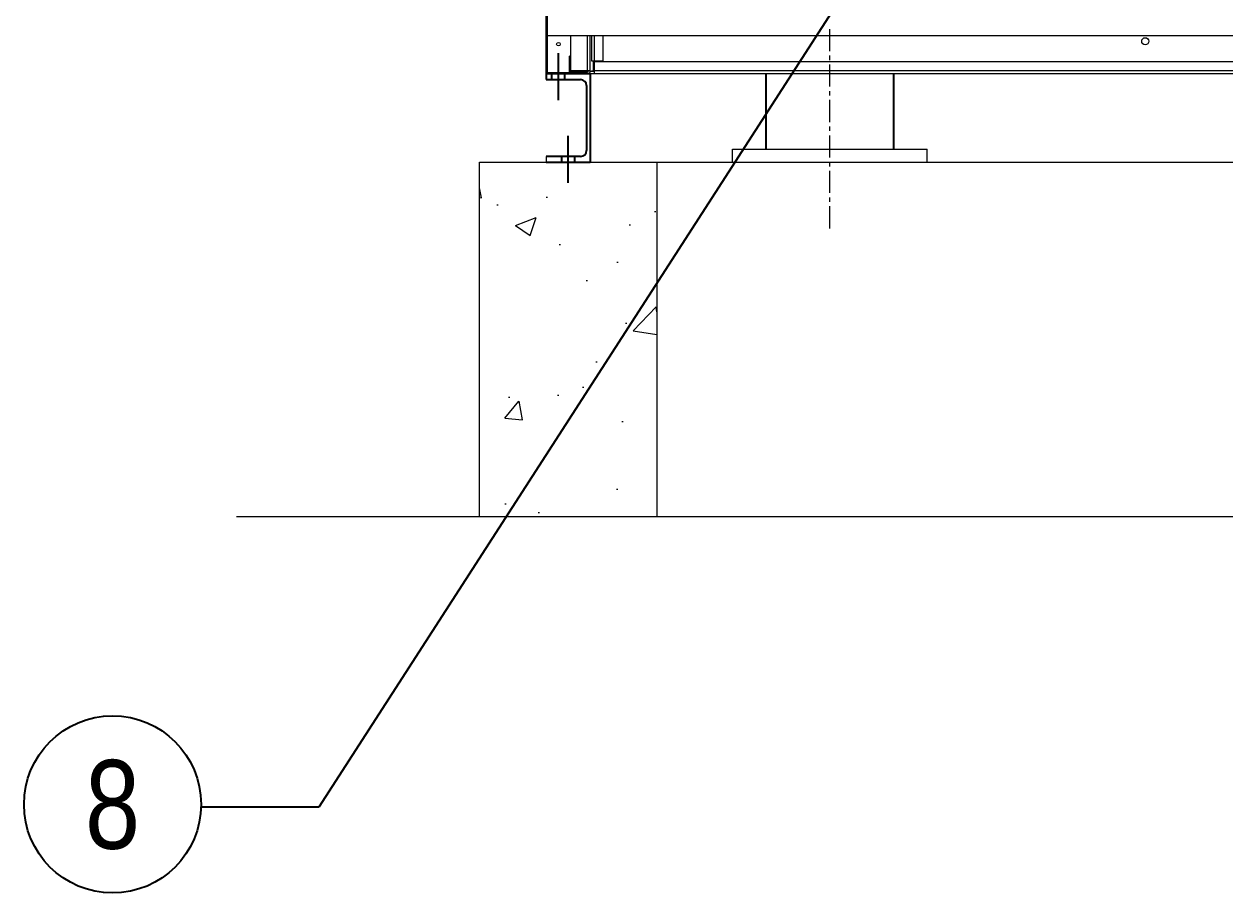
# Model space of a CAD drawing. Header units: millimetres. Extents: x -662366 to 32042, y -139401 to 24090.
# Drawn here: x 20784 to 22818, y 9490 to 10962 of the extents above; entities that cross this region are included whole.
import ezdxf
from ezdxf import colors
from ezdxf.entities.mleader import LeaderData, LeaderLine
from ezdxf.enums import TextEntityAlignment as Align
from ezdxf.math import Vec2, Vec3

# ---------------------------------------------------------------- set-up
doc = ezdxf.new("R2010")
doc.units = ezdxf.units.MM
doc.linetypes.add('CENTER', pattern=[2, 1.25, -0.25, 0.25, -0.25])
doc.linetypes.add('CENTERX2', pattern=[4, 2.5, -0.5, 0.5, -0.5])
for name, color, linetype in [('center', 1, 'CENTER'), ('냉각탑_dim', 1, 'Continuous'), ('냉각탑_text', 3, 'Continuous'), ('냉각탑_기초', 23, 'Continuous')]:
    doc.layers.add(name, color=color, linetype=linetype)
doc.styles.get("Standard").update_dxf_attribs({"font": 'arial.ttf'})

# ---------------------------------------------------------------- blocks, each defined once
blk = doc.blocks.new('2')
at = {"color": 7, "lineweight": 20}
for p, q in [((21667.8, 10899.6), (21667.8, 13874.5)), ((24586.1, 10897.6), (21749.5, 10897.6)), ((24586.1, 10882.3), (21749.5, 10882.3)), ((24586.1, 10877.6), (21749.5, 10877.6))]:
    blk.add_line(p, q, dxfattribs=at)
at = {"lineweight": 20}
for p, q in [((21667.8, 11002.6), (21667.8, 10942.6)), ((21669.8, 11000.6), (21669.8, 10879.6)), ((21669.8, 10942.6), (24665.8, 10942.6)), ((21709.8, 10877.6), (21709.8, 10942.6)), ((21707.8, 10879.6), (21707.8, 10907.6)), ((21709.8, 10907.6), (21707.8, 10907.6)), ((21667.8, 10877.6), (21709.8, 10877.6)), ((21669.8, 10879.6), (21707.8, 10879.6))]:
    blk.add_line(p, q, dxfattribs=at)
at = {"color": 7, "lineweight": 20, "ltscale": 0.078111}
for p, q in [((21738.1, 10882.3), (21738.1, 10942.6)), ((21742.8, 10882.3), (21742.8, 10942.6))]:
    blk.add_line(p, q, dxfattribs=at)
at = {"color": 7, "lineweight": 20, "ltscale": 0.0685}
blk.add_line((21744.8, 10942.6), (21744.8, 10899.6), dxfattribs=at)
at = {"color": 7, "lineweight": 20, "ltscale": 0.06}
for p, q in [((21749.5, 10942.6), (21749.5, 10899.6)), ((21764.8, 10899.6), (21764.8, 10942.6))]:
    blk.add_line(p, q, dxfattribs=at)
at = {"color": 1, "linetype": 'CENTERX2', "ltscale": 50}
for p, q in [((21688.8, 10832.6), (21688.8, 10912.6)), ((21705.3, 10692.6), (21705.3, 10772.6))]:
    blk.add_line(p, q, dxfattribs=at)
at = {"color": 7, "lineweight": 20, "ltscale": 0.0085}
for p, q in [((21667.8, 10877.6), (21667.8, 10899.6)), ((21749.5, 10899.6), (21764.8, 10899.6)), ((21749.5, 10897.6), (21749.5, 10882.3))]:
    blk.add_line(p, q, dxfattribs=at)
at = {"color": 7, "lineweight": 20, "ltscale": 0.002611}
for p, q in [((21744.8, 10899.6), (21749.5, 10899.6)), ((21742.8, 10882.3), (21738.1, 10882.3)), ((21749.5, 10882.3), (21749.5, 10877.6))]:
    blk.add_line(p, q, dxfattribs=at)
at = {"color": 7, "lineweight": 20, "ltscale": 0.009611}
blk.add_line((21748, 10882.3), (21748, 10899.6), dxfattribs=at)
at = {"color": 7, "lineweight": 20, "ltscale": 0.001111}
for p, q in [((21749.5, 10899.6), (21749.5, 10897.6)), ((21711.8, 10881.1), (21713.8, 10881.1))]:
    blk.add_line(p, q, dxfattribs=at)
at = {"color": 0, "lineweight": 20}
blk.add_line((21742.8, 10877.6), (21667.8, 10877.6), dxfattribs=at)
at = {"color": 7, "lineweight": 25, "ltscale": 0.008333}
blk.add_line((21667.8, 10877.6), (21667.8, 10867.6), dxfattribs=at)
at = {"color": 7, "lineweight": 25, "ltscale": 0.125}
for p, q in [((21742.8, 10877.6), (21667.8, 10877.6)), ((21667.8, 10727.6), (21742.8, 10727.6))]:
    blk.add_line(p, q, dxfattribs=at)
at = {"color": 7, "lineweight": 25, "ltscale": 0.05125}
for p, q in [((21667.8, 10867.6), (21726.3, 10867.6)), ((21726.3, 10737.6), (21667.8, 10737.6))]:
    blk.add_line(p, q, dxfattribs=at)
at = {"color": 7, "lineweight": 20, "ltscale": 0.036444}
for p, q in [((21672.5, 10877.6), (21738.1, 10877.6)), ((21738.1, 10882.3), (21709.8, 10882.3)), ((21709.8, 10882.3), (21738.1, 10882.3)), ((21709.8, 10880.8), (21738.1, 10880.8))]:
    blk.add_line(p, q, dxfattribs=at)
for p, q in [((21677.8, 10867.6), (21677.8, 10877.6)), ((21699.8, 10867.6), (21699.8, 10877.6)), ((21694.3, 10727.6), (21694.3, 10737.6)), ((21716.3, 10727.6), (21716.3, 10737.6))]:
    blk.add_line(p, q)
at = {"color": 7, "lineweight": 20, "ltscale": 0.000667645}
for p, q in [((21709.8, 10882.3), (21709.8, 10881.1)), ((21713.8, 10881.1), (21713.8, 10882.3))]:
    blk.add_line(p, q, dxfattribs=at)
at = {"color": 7, "lineweight": 20, "ltscale": 0.00066667}
blk.add_line((21711.8, 10882.3), (21711.8, 10881.1), dxfattribs=at)
at = {"color": 7, "lineweight": 20, "ltscale": 0.000833333}
for p, q in [((21715.3, 10881.1), (21713.8, 10881.1)), ((21738.1, 10882.3), (21739.6, 10882.3)), ((21749.5, 10882.3), (21748, 10882.3))]:
    blk.add_line(p, q, dxfattribs=at)
at = {"color": 7, "lineweight": 20, "ltscale": 0.000666669}
blk.add_line((21715.3, 10882.3), (21715.3, 10881.1), dxfattribs=at)
at = {"color": 7, "lineweight": 20, "ltscale": 0.013167}
blk.add_line((21739, 10881.1), (21715.3, 10881.1), dxfattribs=at)
at = {"color": 7, "lineweight": 20, "ltscale": 0.000166667}
blk.add_line((21715.3, 10881.1), (21715.3, 10880.8), dxfattribs=at)
at = {"color": 7, "lineweight": 20, "ltscale": 0.006332}
blk.add_line((21749.5, 10877.6), (21738.1, 10877.6), dxfattribs=at)
at = {"color": 7, "lineweight": 20, "ltscale": 0.003809}
blk.add_line((21749.5, 10881.1), (21742.6, 10881.1), dxfattribs=at)
at = {"ltscale": 25}
blk.add_line((21742.8, 10877.6), (21742.8, 10727.6), dxfattribs=at)
at = {"color": 7, "lineweight": 20, "ltscale": 0.001778}
blk.add_line((21744.8, 10882.3), (21748, 10882.3), dxfattribs=at)
at = {"color": 0, "ltscale": 30}
for p, q in [((22040.2, 10877.6), (22040.2, 10749.7)), ((22256.2, 10877.6), (22256.2, 10749.7))]:
    blk.add_line(p, q, dxfattribs=at)
at = {"color": 7, "lineweight": 25, "ltscale": 0.091667}
blk.add_line((21736.3, 10857.6), (21736.3, 10747.6), dxfattribs=at)
at = {"color": 7, "lineweight": 15}
for p, q in [((21983.6, 10749.7), (22313.6, 10749.7)), ((21983.6, 10727.7), (21983.6, 10749.7)), ((22313.6, 10727.7), (22313.6, 10749.7)), ((21983.6, 10727.7), (22313.6, 10727.7))]:
    blk.add_line(p, q, dxfattribs=at)
at = {"color": 7, "lineweight": 15, "ltscale": 0.0625}
blk.add_line((21667.8, 10737.6), (21667.8, 10727.6), dxfattribs=at)
at = {"lineweight": 5}
blk.add_line((21742.8, 10727.6), (24592.8, 10727.6), dxfattribs=at)
at = {"color": 7, "lineweight": 20}
for centre, radius in [((21688.8, 10927.6), 3), ((22682.8, 10932.6), 6)]:
    blk.add_circle(centre, radius, dxfattribs=at)
for centre, radius, start in [((21706.3, 10881.1), 3.5, 355.0829), ((21738.1, 10882.3), 1.5, 270), ((21738.1, 10882.3), 4.7, 270)]:
    blk.add_arc(centre, radius, start, 0, dxfattribs=at)
at = {"color": 7, "lineweight": 25}
for centre, start, end in [((21726.3, 10857.6), 0, 90), ((21726.3, 10747.6), 270, 0)]:
    blk.add_arc(centre, 10, start, end, dxfattribs=at)

msp = doc.modelspace()

# ---------------------------------------------------------------- hatches: boundary and pattern name
at = {"layer": '냉각탑_기초', "lineweight": 20, "ltscale": 30}
h = msp.add_hatch(dxfattribs=at)
h.set_pattern_fill('AR-CONC', color=256, scale=50, style=0)
h.set_pattern_definition([(50, (6926.78, -5813.74), (358.63, -31.376), [37.5, -412.5]), (355, (6926.78, -5813.74), (-69.3757, 376.096), [30, -330]), (100.4514, (6956.67, -5816.35), (289.2547, 344.72), [31.87, -350.571]), (46.1842, (6926.8, -5713.74), (533.6205, -82.7595), [56.25, -618.75]), (96.6356, (6971.25, -5720.63), (467.331, 487.059), [47.805, -525.856]), (351.1842, (6926.8, -5713.74), (467.331, 487.059), [45, -495]), (21, (6976.78, -5738.74), (298.4535, -201.3094), [37.5, -412.5]), (326, (6976.78, -5738.74), (121.6577, 362.575), [30, -330]), (71.4514, (7001.65, -5755.5), (420.1113, 161.265), [31.87, -350.571]), (37.5, (6926.78, -5813.74), (6.0799, 166.4469), [0, -326, 0, -335, 0, -331.25]), (7.5, (6926.78, -5813.74), (131.5348, 197.2059), [0, -191, 0, -318.5, 0, -126.25]), (327.5, (6815.28, -5813.74), (266.9112, -11.2774), [0, -125, 0, -390, 0, -517.5]), (317.5, (6765.28, -5813.74), (291.593, 50.0525), [0, -162.5, 0, -259, 0, -367.5])])
h.paths.add_polyline_path([(21855.3, 10727.6), (21555.3, 10727.6), (21555.3, 10127.6), (21855.3, 10127.6)])

# ---------------------------------------------------------------- linework, layer by layer
at = {"layer": 'center', "lineweight": 20, "ltscale": 30}
msp.add_line((22148.6, 10615.7), (22148.6, 10959.9), dxfattribs=at)
at = {"layer": '냉각탑_dim', "linetype": 'ByBlock', "lineweight": -3}
msp.add_circle((20933.5, 9640.4), 150, dxfattribs=at)
at = {"layer": '냉각탑_기초', "lineweight": 20, "ltscale": 30}
msp.add_line((21143.2, 10127.6), (25281.7, 10127.6), dxfattribs=at)
msp.add_lwpolyline([(21555.3, 10127.6), (21555.3, 10727.6), (21855.3, 10727.6), (21855.3, 10127.6)], dxfattribs=at)

# ---------------------------------------------------------------- block references
msp.add_blockref('2', (0, 0))

# ---------------------------------------------------------------- texts
at = {"layer": '냉각탑_text', "width": 0.8}
msp.add_text('8', height=150, dxfattribs=at).set_placement((20933.5, 9640.4), align=Align.MIDDLE_CENTER)

# ---------------------------------------------------------------- leaders
at = {"layer": '냉각탑_dim', "lineweight": -3}
ml = msp.add_multileader_mtext('Standard', dxfattribs=at)
ml.set_content('')
ml.set_leader_properties(color=256)
ml.build(insert=Vec2(0, 0))
ml.multileader.update_dxf_attribs({"text_right_attachment_type": 6, "dogleg_length": 5, "arrow_head_size": 199.5, "scale": 30})
ctx = ml.context
ctx.base_point, ctx.scale, ctx.char_height, ctx.arrow_head_size, ctx.landing_gap_size, ctx.plane_origin = Vec3(21083.4, 9635.7), 30, 7.18, 199.5, 3.59, Vec3(22588.4, 9961.4)
ctx.right_attachment, ctx.text_align_type = 6, 2
notes = []
notes.append((ctx, [(0, (1, 1, 0), (21282.9, 9635.7), (-1, 0), 199.5, [(0, [(22458.3, 11458.4)], 0, [])])]))
ctx.mtext, ml.multileader.dxf.content_type = None, 0
for ctx, leaders in notes:
    for number, flags, end, landing, length, lines in leaders:
        leader = LeaderData()
        leader.index, (leader.has_last_leader_line, leader.has_dogleg_vector, leader.attachment_direction) = number, flags
        leader.last_leader_point, leader.dogleg_vector, leader.dogleg_length = Vec3(end), Vec3(landing), length
        for number, points, colour, breaks in lines:
            line = LeaderLine()
            line.index, line.vertices, line.color, line.breaks = number, Vec3.list(points), colors.encode_raw_color(colour), breaks
            leader.lines.append(line)
        ctx.leaders.append(leader)

doc.saveas('drawing.dxf')
